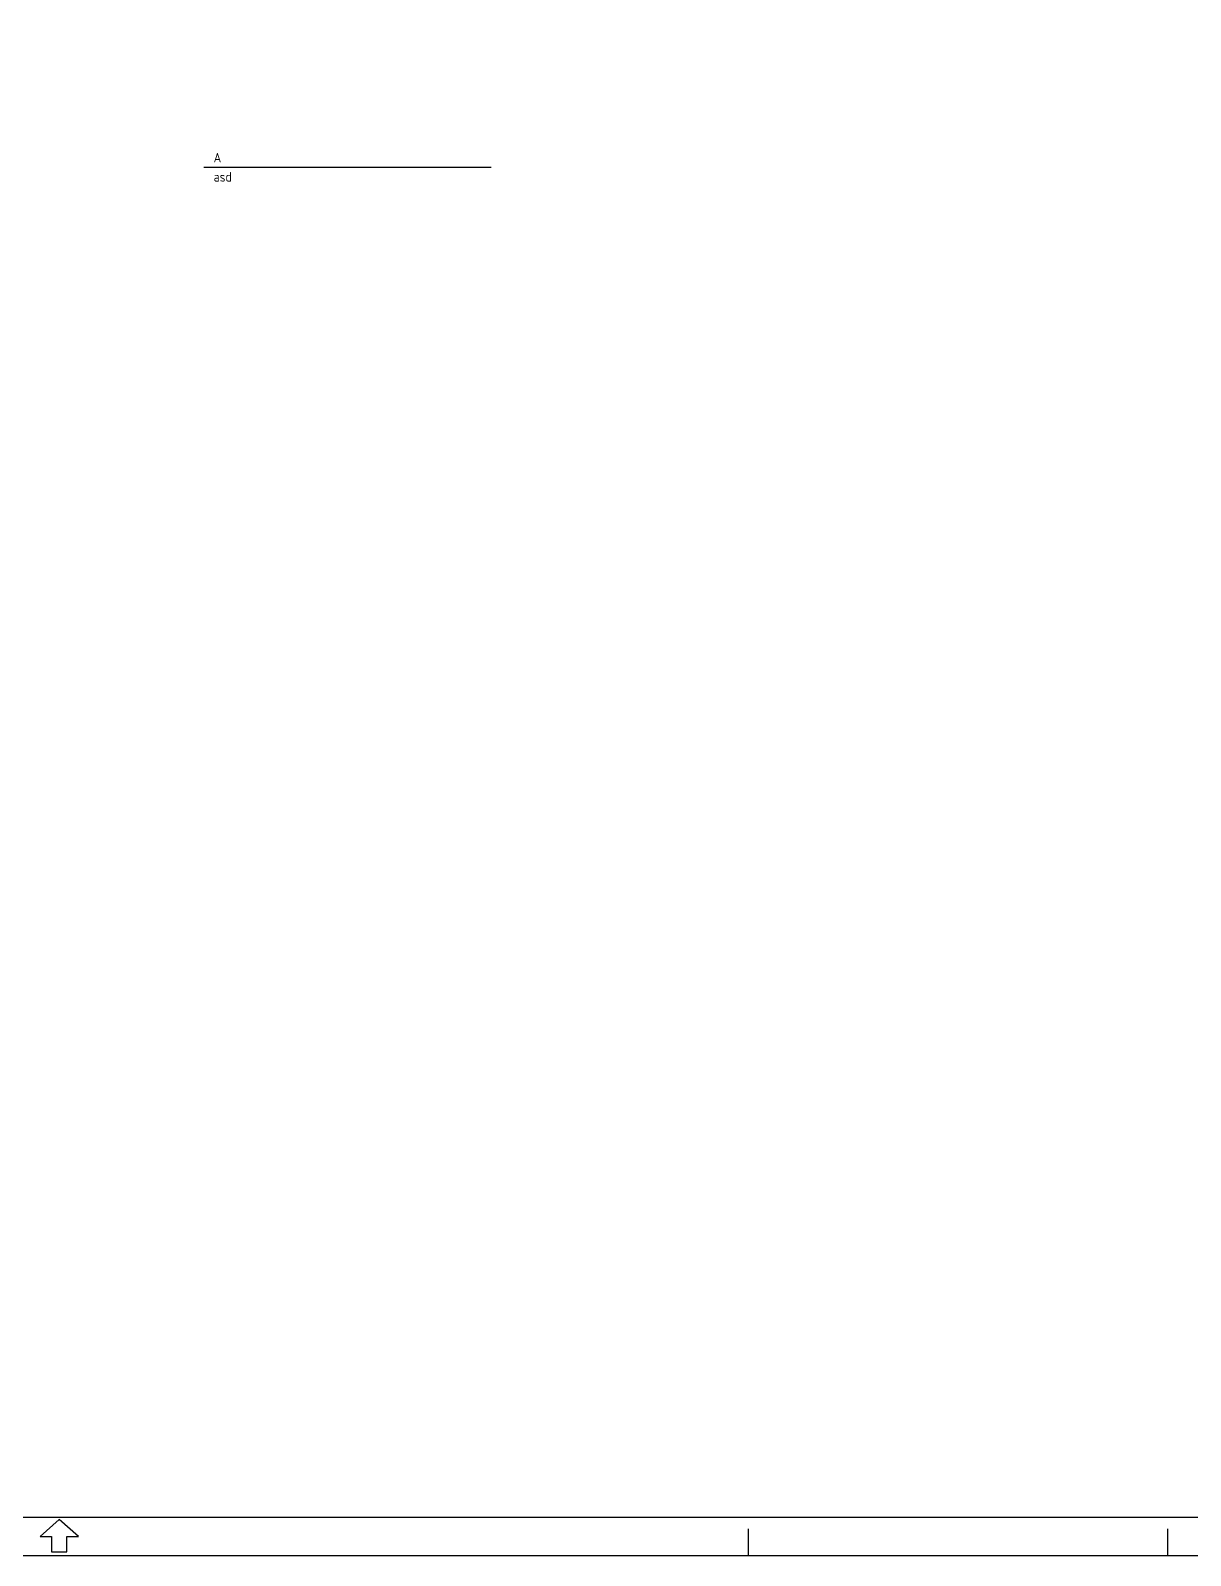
# Model space of a CAD drawing. Extents: x 0 to 1189, y 0 to 841.
# Drawn here: x 592.5 to 895.5, y 0 to 398.1 of the extents above; entities that cross this region are included whole.
import ezdxf

# ---------------------------------------------------------------- set-up
doc = ezdxf.new("R2010")
doc.units = 0
doc.layers.get('0').update_dxf_attribs({"linetype": 'CONTINUOUS'})
for name, color, linetype in [('ADM013gen', 5, 'CONTINUOUS'), ('ADM025gen', 7, 'CONTINUOUS'), ('ADM100gen', 4, 'CONTINUOUS'), ('INS025txt', 7, 'CONTINUOUS'), ('INS035gen', 1, 'CONTINUOUS')]:
    doc.layers.add(name, color=color, linetype=linetype)
doc.styles.add('Isocp', font='isocp.shx')

# ---------------------------------------------------------------- blocks, each defined once
blk = doc.blocks.new('FR-A0F')
at = {"layer": 'ADM013gen', "linetype": 'Continuous'}
for p, q in [((780, 0), (780, 7)), ((889.5, 0), (889.5, 7))]:
    blk.add_line(p, q, dxfattribs=at)
at = {"layer": 'ADM025gen', "linetype": 'Continuous'}
blk.add_lwpolyline([(0, 841), (0, 0), (1189, 0), (1189, 841)], close=True, dxfattribs=at)
blk.add_lwpolyline([(605, 5), (600, 9.37), (595, 5), (598, 5), (598, 1), (602, 1), (602, 5), (605, 5)], dxfattribs=at)
at = {"layer": 'ADM100gen', "linetype": 'Continuous'}
blk.add_lwpolyline([(20, 829), (20, 10), (1179, 10), (1179, 829)], close=True, dxfattribs=at)
blk = doc.blocks.new('Cable2')
at = {"layer": 'INS035gen'}
blk.add_line((0, 0), (75, 0), dxfattribs=at)
at = {"insert": (73.75, 1.25), "char_height": 2.5, "attachment_point": 1, "style": 'Isocp'}
blk.add_mtext_dynamic_manual_height_columns('\\~', width=27.5, gutter_width=12.5, heights=[0], dxfattribs=at)
at = {"layer": 'INS025txt', "style": 'Isocp'}
for tag, p in [('Cable_Num', (2.5, 1.25)), ('Cable_Type_Size', (2.5, -3.75))]:
    blk.add_attdef(tag, p, '', height=2.5, dxfattribs=at)

msp = doc.modelspace()

# ---------------------------------------------------------------- block references
msp.add_blockref('FR-A0F', (0, 0))
msp.add_blockref('Cable2', (637.81, 362.43)).add_auto_attribs({'Cable_Num': 'A', 'Cable_Type_Size': 'asd'})

doc.saveas('drawing.dxf')
